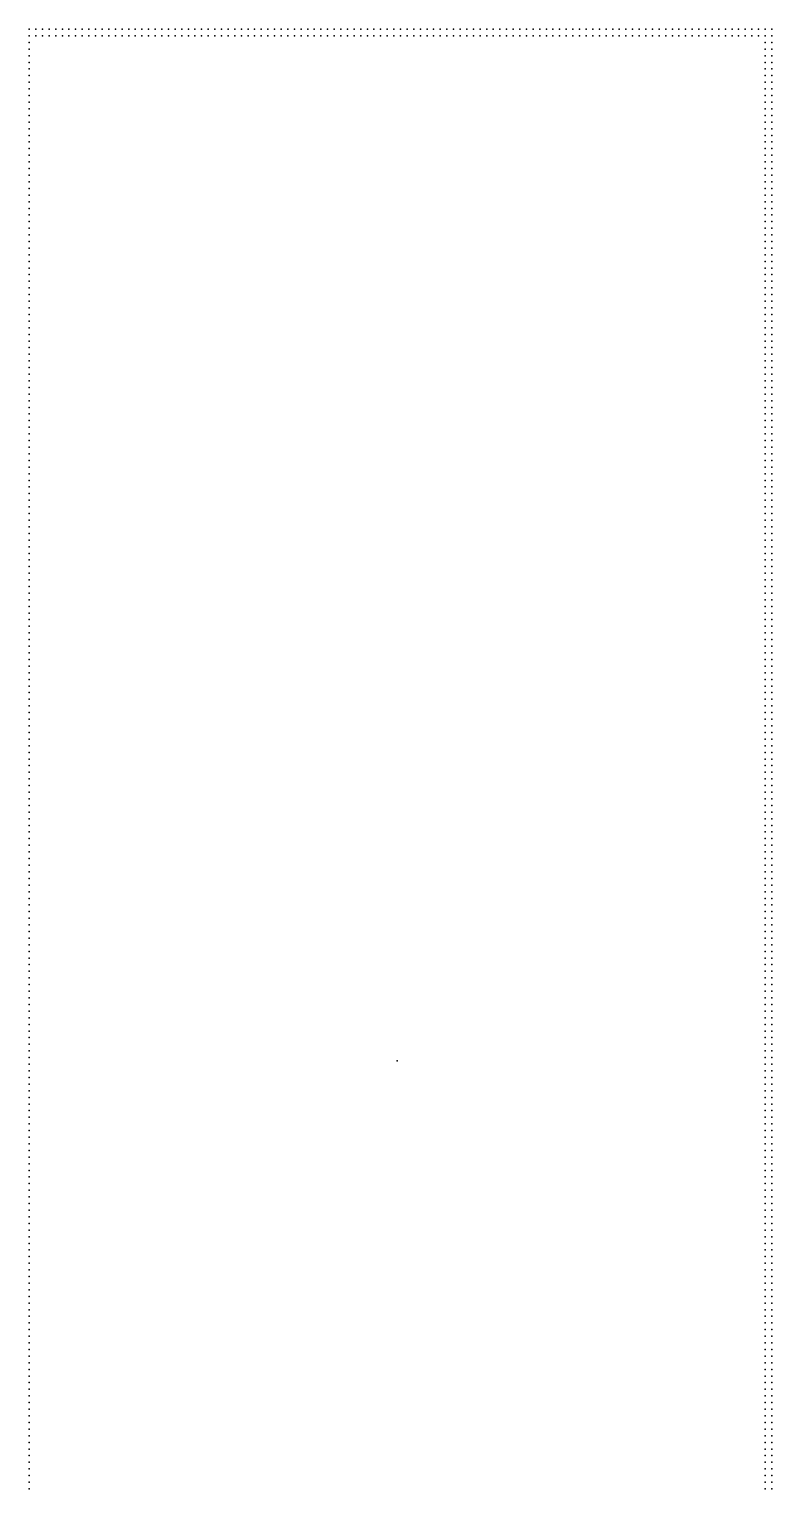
# Model space of a CAD drawing. Header units: metres. Extents: x -50 to 50, y -49 to 49.
# Drawn here: x 25.33 to 50.22, y 0.22 to 49.17 of the extents above; entities that cross this region are included whole.
import ezdxf

# ---------------------------------------------------------------- set-up
doc = ezdxf.new("R2010")
doc.units = ezdxf.units.M

msp = doc.modelspace()

# ---------------------------------------------------------------- linework, layer by layer
for p in [(25.333, 49.168), (25.333, 48.946), (25.556, 49.168), (25.556, 48.946), (25.778, 49.168), (25.778, 48.946), (26, 49.168), (26, 48.946), (26.222, 49.168), (26.222, 48.946), (26.444, 49.168), (26.444, 48.946), (26.667, 49.168), (26.667, 48.946), (26.889, 49.168), (26.889, 48.946), (27.111, 49.168), (27.111, 48.946), (27.333, 49.168), (27.333, 48.946), (27.556, 49.168), (27.556, 48.946), (27.778, 49.168), (27.778, 48.946), (28, 49.168), (28, 48.946), (28.222, 49.168), (28.222, 48.946), (28.444, 49.168), (28.444, 48.946), (28.667, 49.168), (28.667, 48.946), (28.889, 49.168), (28.889, 48.946), (29.111, 49.168), (29.111, 48.946), (29.333, 49.168), (29.333, 48.946), (29.556, 49.168), (29.556, 48.946), (29.778, 49.168), (29.778, 48.946), (30, 49.168), (30, 48.946), (30.222, 49.168), (30.222, 48.946), (30.444, 49.168), (30.444, 48.946), (30.667, 49.168), (30.667, 48.946), (30.889, 49.168), (30.889, 48.946), (31.111, 49.168), (31.111, 48.946), (31.333, 49.168), (31.333, 48.946), (31.556, 49.168), (31.556, 48.946), (31.778, 49.168), (31.778, 48.946), (32, 49.168), (32, 48.946), (32.222, 49.168), (32.222, 48.946), (32.444, 49.168), (32.444, 48.946), (32.667, 49.168), (32.667, 48.946), (32.889, 49.168), (32.889, 48.946), (33.111, 49.168), (33.111, 48.946), (33.333, 49.168), (33.333, 48.946), (33.556, 49.168), (33.556, 48.946), (33.778, 49.168), (33.778, 48.946), (34, 49.168), (34, 48.946), (34.222, 49.168), (34.222, 48.946), (34.444, 49.168), (34.444, 48.946), (34.667, 49.168), (34.667, 48.946), (34.889, 49.168), (34.889, 48.946), (35.111, 49.168), (35.111, 48.946), (35.333, 49.168), (35.333, 48.946), (35.556, 49.168), (35.556, 48.946), (35.778, 49.168), (35.778, 48.946), (36, 49.168), (36, 48.946), (36.222, 49.168), (36.222, 48.946), (36.444, 49.168), (36.444, 48.946), (36.667, 49.168), (36.667, 48.946), (36.889, 49.168), (36.889, 48.946), (37.111, 49.168), (37.111, 48.946), (37.333, 49.168), (37.333, 48.946), (37.556, 49.168), (37.556, 48.946), (37.778, 49.168), (37.778, 48.946), (38, 49.168), (38, 48.946), (38.222, 49.168), (38.222, 48.946), (38.444, 49.168), (38.444, 48.946), (38.667, 49.168), (38.667, 48.946), (38.889, 49.168), (38.889, 48.946), (39.111, 49.168), (39.111, 48.946), (39.333, 49.168), (39.333, 48.946), (39.556, 49.168), (39.556, 48.946), (39.778, 49.168), (39.778, 48.946), (40, 49.168), (40, 48.946), (40.222, 49.168), (40.222, 48.946), (40.444, 49.168), (40.444, 48.946), (40.667, 49.168), (40.667, 48.946), (40.889, 49.168), (40.889, 48.946), (41.111, 49.168), (41.111, 48.946), (41.333, 49.168), (41.333, 48.946), (41.556, 49.168), (41.556, 48.946), (41.778, 49.168), (41.778, 48.946), (42, 49.168), (42, 48.946), (42.222, 49.168), (42.222, 48.946), (42.444, 49.168), (42.444, 48.946), (42.667, 49.168), (42.667, 48.946), (42.889, 49.168), (42.889, 48.946), (43.111, 49.168), (43.111, 48.946), (43.333, 49.168), (43.333, 48.946), (43.556, 49.168), (43.556, 48.946), (43.778, 49.168), (43.778, 48.946), (44, 49.168), (44, 48.946), (44.222, 49.168), (44.222, 48.946), (44.444, 49.168), (44.444, 48.946), (44.667, 49.168), (44.667, 48.946), (44.889, 49.168), (44.889, 48.946), (45.111, 49.168), (45.111, 48.946), (45.333, 49.168), (45.333, 48.946), (45.556, 49.168), (45.556, 48.946), (45.778, 49.168), (45.778, 48.946), (46, 49.168), (46, 48.946), (46.222, 49.168), (46.222, 48.946), (46.444, 49.168), (46.444, 48.946), (46.667, 49.168), (46.667, 48.946), (46.889, 49.168), (46.889, 48.946), (47.111, 49.168), (47.111, 48.946), (47.333, 49.168), (47.333, 48.946), (47.556, 49.168), (47.556, 48.946), (47.778, 49.168), (47.778, 48.946), (48, 49.168), (48, 48.946), (48.222, 49.168), (48.222, 48.946), (48.444, 49.168), (48.444, 48.946), (48.667, 49.168), (48.667, 48.946), (48.889, 49.168), (48.889, 48.946), (49.111, 49.168), (49.111, 48.946), (49.333, 49.168), (49.333, 48.946), (49.556, 49.168), (49.556, 48.946), (49.778, 49.168), (49.778, 48.946), (50, 49.168), (50, 48.946), (50.222, 49.168), (50.222, 49.168), (50.222, 48.946), (25.333, 48.723), (25.333, 48.501), (50, 48.723), (50, 48.501), (50.222, 48.723), (50.222, 48.501), (25.333, 48.279), (25.333, 48.056), (50, 48.279), (50, 48.056), (50.222, 48.279), (50.222, 48.056), (25.333, 47.834), (25.333, 47.611), (50, 47.834), (50, 47.611), (50.222, 47.834), (50.222, 47.611), (25.333, 47.389), (25.333, 47.166), (50, 47.389), (50, 47.166), (50.222, 47.389), (50.222, 47.166), (25.333, 46.944), (25.333, 46.721), (25.333, 46.499), (50, 46.944), (50, 46.721), (50, 46.499), (50.222, 46.944), (50.222, 46.721), (50.222, 46.499), (25.333, 46.276), (25.333, 46.054), (50, 46.276), (50, 46.054), (50.222, 46.276), (50.222, 46.054), (25.333, 45.831), (25.333, 45.609), (50, 45.831), (50, 45.609), (50.222, 45.831), (50.222, 45.609), (25.333, 45.386), (25.333, 45.164), (50, 45.386), (50, 45.164), (50.222, 45.386), (50.222, 45.164), (25.333, 44.941), (25.333, 44.719), (50, 44.941), (50, 44.719), (50.222, 44.941), (50.222, 44.719), (25.333, 44.496), (25.333, 44.274), (50, 44.496), (50, 44.274), (50.222, 44.496), (50.222, 44.274), (25.333, 44.051), (25.333, 43.829), (25.333, 43.606), (50, 44.051), (50, 43.829), (50, 43.606), (50.222, 44.051), (50.222, 43.829), (50.222, 43.606), (25.333, 43.384), (25.333, 43.161), (50, 43.384), (50, 43.161), (50.222, 43.384), (50.222, 43.161), (25.333, 42.939), (25.333, 42.716), (50, 42.939), (50, 42.716), (50.222, 42.939), (50.222, 42.716), (25.333, 42.494), (25.333, 42.272), (50, 42.494), (50, 42.272), (50.222, 42.494), (50.222, 42.272), (25.333, 42.049), (25.333, 41.827), (25.333, 41.604), (50, 42.049), (50, 41.827), (50, 41.604), (50.222, 42.049), (50.222, 41.827), (50.222, 41.604), (25.333, 41.382), (25.333, 41.159), (50, 41.382), (50, 41.159), (50.222, 41.382), (50.222, 41.159), (25.333, 40.937), (25.333, 40.714), (50, 40.937), (50, 40.714), (50.222, 40.937), (50.222, 40.714), (25.333, 40.492), (25.333, 40.269), (50, 40.492), (50, 40.269), (50.222, 40.492), (50.222, 40.269), (25.333, 40.047), (25.333, 39.824), (50, 40.047), (50, 39.824), (50.222, 40.047), (50.222, 39.824), (25.333, 39.602), (25.333, 39.379), (25.333, 39.157), (50, 39.602), (50, 39.379), (50, 39.157), (50.222, 39.602), (50.222, 39.379), (50.222, 39.157), (25.333, 38.934), (25.333, 38.712), (50, 38.934), (50, 38.712), (50.222, 38.934), (50.222, 38.712), (25.333, 38.489), (25.333, 38.267), (50, 38.489), (50, 38.267), (50.222, 38.489), (50.222, 38.267), (25.333, 38.044), (25.333, 37.822), (50, 38.044), (50, 37.822), (50.222, 38.044), (50.222, 37.822), (25.333, 37.599), (25.333, 37.377), (50, 37.599), (50, 37.377), (50.222, 37.599), (50.222, 37.377), (25.333, 37.154), (25.333, 36.932), (50, 37.154), (50, 36.932), (50.222, 37.154), (50.222, 36.932), (25.333, 36.709), (25.333, 36.487), (25.333, 36.265), (50, 36.709), (50, 36.487), (50, 36.265), (50.222, 36.709), (50.222, 36.487), (50.222, 36.265), (25.333, 36.042), (25.333, 35.82), (50, 36.042), (50, 35.82), (50.222, 36.042), (50.222, 35.82), (25.333, 35.597), (25.333, 35.375), (50, 35.597), (50, 35.375), (50.222, 35.597), (50.222, 35.375), (25.333, 35.152), (25.333, 34.93), (50, 35.152), (50, 34.93), (50.222, 35.152), (50.222, 34.93), (25.333, 34.707), (25.333, 34.485), (25.333, 34.262), (50, 34.707), (50, 34.485), (50, 34.262), (50.222, 34.707), (50.222, 34.485), (50.222, 34.262), (25.333, 34.04), (25.333, 33.817), (50, 34.04), (50, 33.817), (50.222, 34.04), (50.222, 33.817), (25.333, 33.595), (25.333, 33.372), (50, 33.595), (50, 33.372), (50.222, 33.595), (50.222, 33.372), (25.333, 33.15), (25.333, 32.927), (50, 33.15), (50, 32.927), (50.222, 33.15), (50.222, 32.927), (25.333, 32.705), (25.333, 32.482), (50, 32.705), (50, 32.482), (50.222, 32.705), (50.222, 32.482), (25.333, 32.26), (25.333, 32.037), (50, 32.26), (50, 32.037), (50.222, 32.26), (50.222, 32.037), (25.333, 31.815), (25.333, 31.592), (25.333, 31.37), (50, 31.815), (50, 31.592), (50, 31.37), (50.222, 31.815), (50.222, 31.592), (50.222, 31.37), (25.333, 31.147), (25.333, 30.925), (50, 31.147), (50, 30.925), (50.222, 31.147), (50.222, 30.925), (25.333, 30.702), (25.333, 30.48), (50, 30.702), (50, 30.48), (50.222, 30.702), (50.222, 30.48), (25.333, 30.258), (25.333, 30.035), (50, 30.258), (50, 30.035), (50.222, 30.258), (50.222, 30.035), (25.333, 29.813), (25.333, 29.59), (25.333, 29.368), (50, 29.813), (50, 29.59), (50, 29.368), (50.222, 29.813), (50.222, 29.59), (50.222, 29.368), (25.333, 29.145), (25.333, 28.923), (50, 29.145), (50, 28.923), (50.222, 29.145), (50.222, 28.923), (25.333, 28.7), (25.333, 28.478), (50, 28.7), (50, 28.478), (50.222, 28.7), (50.222, 28.478), (25.333, 28.255), (25.333, 28.033), (50, 28.255), (50, 28.033), (50.222, 28.255), (50.222, 28.033), (25.333, 27.81), (25.333, 27.588), (50, 27.81), (50, 27.588), (50.222, 27.81), (50.222, 27.588), (25.333, 27.365), (25.333, 27.143), (25.333, 26.92), (50, 27.365), (50, 27.143), (50, 26.92), (50.222, 27.365), (50.222, 27.143), (50.222, 26.92), (25.333, 26.698), (25.333, 26.475), (50, 26.698), (50, 26.475), (50.222, 26.698), (50.222, 26.475), (25.333, 26.253), (25.333, 26.03), (50, 26.253), (50, 26.03), (50.222, 26.253), (50.222, 26.03), (25.333, 25.808), (25.333, 25.585), (50, 25.808), (50, 25.585), (50.222, 25.808), (50.222, 25.585), (25.333, 25.363), (25.333, 25.14), (50, 25.363), (50, 25.14), (50.222, 25.363), (50.222, 25.14), (25.333, 24.918), (25.333, 24.695), (50, 24.918), (50, 24.695), (50.222, 24.918), (50.222, 24.695), (25.333, 24.473), (25.333, 24.251), (25.333, 24.028), (50, 24.473), (50, 24.251), (50, 24.028), (50.222, 24.473), (50.222, 24.251), (50.222, 24.028), (25.333, 23.806), (25.333, 23.583), (50, 23.806), (50, 23.583), (50.222, 23.806), (50.222, 23.583), (25.333, 23.361), (25.333, 23.138), (50, 23.361), (50, 23.138), (50.222, 23.361), (50.222, 23.138), (25.333, 22.916), (25.333, 22.693), (50, 22.916), (50, 22.693), (50.222, 22.916), (50.222, 22.693), (25.333, 22.471), (25.333, 22.248), (25.333, 22.026), (50, 22.471), (50, 22.248), (50, 22.026), (50.222, 22.471), (50.222, 22.248), (50.222, 22.026), (25.333, 21.803), (25.333, 21.581), (50, 21.803), (50, 21.581), (50.222, 21.803), (50.222, 21.581), (25.333, 21.358), (25.333, 21.136), (50, 21.358), (50, 21.136), (50.222, 21.358), (50.222, 21.136), (25.333, 20.913), (25.333, 20.691), (50, 20.913), (50, 20.691), (50.222, 20.913), (50.222, 20.691), (25.333, 20.468), (25.333, 20.246), (50, 20.468), (50, 20.246), (50.222, 20.468), (50.222, 20.246), (25.333, 20.023), (25.333, 19.801), (50, 20.023), (50, 19.801), (50.222, 20.023), (50.222, 19.801), (25.333, 19.578), (25.333, 19.356), (25.333, 19.133), (50, 19.578), (50, 19.356), (50, 19.133), (50.222, 19.578), (50.222, 19.356), (50.222, 19.133), (25.333, 18.911), (25.333, 18.688), (50, 18.911), (50, 18.688), (50.222, 18.911), (50.222, 18.688), (25.333, 18.466), (25.333, 18.244), (50, 18.466), (50, 18.244), (50.222, 18.466), (50.222, 18.244), (25.333, 18.021), (25.333, 17.799), (50, 18.021), (50, 17.799), (50.222, 18.021), (50.222, 17.799), (25.333, 17.576), (25.333, 17.354), (50, 17.576), (50, 17.354), (50.222, 17.576), (50.222, 17.354), (25.333, 17.131), (25.333, 16.909), (25.333, 16.686), (50, 17.131), (50, 16.909), (50, 16.686), (50.222, 17.131), (50.222, 16.909), (50.222, 16.686), (25.333, 16.464), (25.333, 16.241), (50, 16.464), (50, 16.241), (50.222, 16.464), (50.222, 16.241), (25.333, 16.019), (25.333, 15.796), (50, 16.019), (50, 15.796), (50.222, 16.019), (50.222, 15.796), (25.333, 15.574), (25.333, 15.351), (50, 15.574), (50, 15.351), (50.222, 15.574), (50.222, 15.351), (25.333, 15.129), (25.333, 14.906), (25.333, 14.684), (50, 15.129), (50, 14.906), (50, 14.684), (50.222, 15.129), (50.222, 14.906), (50.222, 14.684), (25.333, 14.461), (25.333, 14.239), (37.667, 14.573), (50, 14.461), (50, 14.239), (50.222, 14.461), (50.222, 14.239), (25.333, 14.016), (25.333, 13.794), (50, 14.016), (50, 13.794), (50.222, 14.016), (50.222, 13.794), (25.333, 13.571), (25.333, 13.349), (50, 13.571), (50, 13.349), (50.222, 13.571), (50.222, 13.349), (25.333, 13.126), (25.333, 12.904), (50, 13.126), (50, 12.904), (50.222, 13.126), (50.222, 12.904), (25.333, 12.681), (25.333, 12.459), (25.333, 12.236), (50, 12.681), (50, 12.459), (50, 12.236), (50.222, 12.681), (50.222, 12.459), (50.222, 12.236), (25.333, 12.014), (25.333, 11.792), (50, 12.014), (50, 11.792), (50.222, 12.014), (50.222, 11.792), (25.333, 11.569), (25.333, 11.347), (50, 11.569), (50, 11.347), (50.222, 11.569), (50.222, 11.347), (25.333, 11.124), (25.333, 10.902), (50, 11.124), (50, 10.902), (50.222, 11.124), (50.222, 10.902), (25.333, 10.679), (25.333, 10.457), (50, 10.679), (50, 10.457), (50.222, 10.679), (50.222, 10.457), (25.333, 10.234), (25.333, 10.012), (25.333, 9.789), (50, 10.234), (50, 10.012), (50, 9.789), (50.222, 10.234), (50.222, 10.012), (50.222, 9.789), (25.333, 9.567), (25.333, 9.344), (50, 9.567), (50, 9.344), (50.222, 9.567), (50.222, 9.344), (25.333, 9.122), (25.333, 8.899), (50, 9.122), (50, 8.899), (50.222, 9.122), (50.222, 8.899), (25.333, 8.677), (25.333, 8.454), (50, 8.677), (50, 8.454), (50.222, 8.677), (50.222, 8.454), (25.333, 8.232), (25.333, 8.009), (50, 8.232), (50, 8.009), (50.222, 8.232), (50.222, 8.009), (25.333, 7.787), (25.333, 7.564), (50, 7.787), (50, 7.564), (50.222, 7.787), (50.222, 7.564), (25.333, 7.342), (25.333, 7.119), (25.333, 6.897), (50, 7.342), (50, 7.119), (50, 6.897), (50.222, 7.342), (50.222, 7.119), (50.222, 6.897), (25.333, 6.674), (25.333, 6.452), (50, 6.674), (50, 6.452), (50.222, 6.674), (50.222, 6.452), (25.333, 6.229), (25.333, 6.007), (50, 6.229), (50, 6.007), (50.222, 6.229), (50.222, 6.007), (25.333, 5.785), (25.333, 5.562), (50, 5.785), (50, 5.562), (50.222, 5.785), (50.222, 5.562), (25.333, 5.34), (25.333, 5.117), (50, 5.34), (50, 5.117), (50.222, 5.34), (50.222, 5.117), (25.333, 4.895), (25.333, 4.672), (25.333, 4.45), (50, 4.895), (50, 4.672), (50, 4.45), (50.222, 4.895), (50.222, 4.672), (50.222, 4.45), (25.333, 4.227), (25.333, 4.005), (50, 4.227), (50, 4.005), (50.222, 4.227), (50.222, 4.005), (25.333, 3.782), (25.333, 3.56), (50, 3.782), (50, 3.56), (50.222, 3.782), (50.222, 3.56), (25.333, 3.337), (25.333, 3.115), (50, 3.337), (50, 3.115), (50.222, 3.337), (50.222, 3.115), (25.333, 2.892), (25.333, 2.67), (25.333, 2.447), (50, 2.892), (50, 2.67), (50, 2.447), (50.222, 2.892), (50.222, 2.67), (50.222, 2.447), (25.333, 2.225), (25.333, 2.002), (50, 2.225), (50, 2.002), (50.222, 2.225), (50.222, 2.002), (25.333, 1.78), (25.333, 1.557), (50, 1.78), (50, 1.557), (50.222, 1.78), (50.222, 1.557), (25.333, 1.335), (25.333, 1.112), (50, 1.335), (50, 1.112), (50.222, 1.335), (50.222, 1.112), (25.333, 0.89), (25.333, 0.667), (50, 0.89), (50, 0.667), (50.222, 0.89), (50.222, 0.667), (25.333, 0.445), (25.333, 0.222), (50, 0.445), (50, 0.222), (50.222, 0.445), (50.222, 0.222)]:
    msp.add_point(p)

doc.saveas('drawing.dxf')
